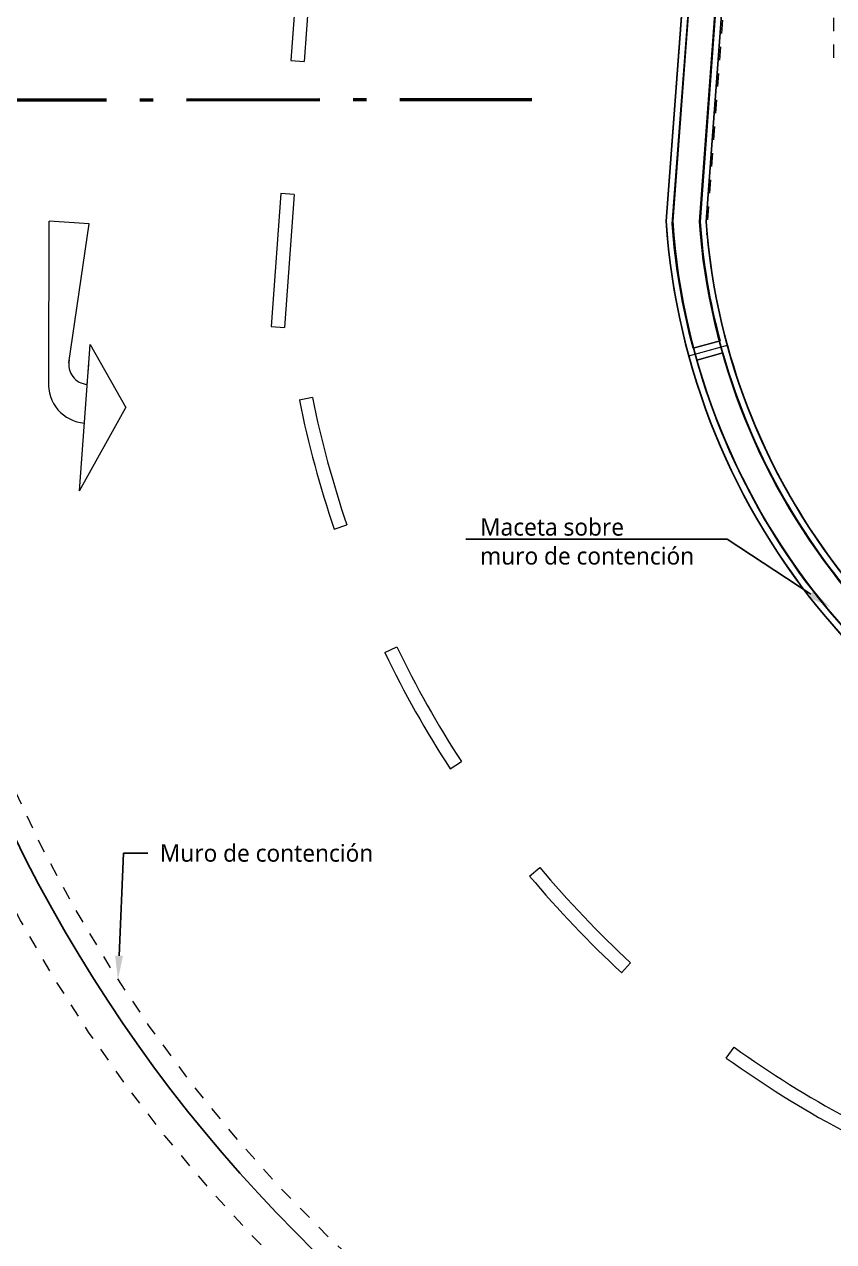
# Model space of a CAD drawing. Header units: millimetres. Extents: x 1 to 121, y 0 to 90.
# Drawn here: x 11.06 to 17.12, y 33.28 to 42.4 of the extents above; entities that cross this region are included whole.
import ezdxf
from ezdxf import colors
from ezdxf.entities.mleader import LeaderData, LeaderLine
from ezdxf.math import Vec2, Vec3

# ---------------------------------------------------------------- set-up
doc = ezdxf.new("R2010")
doc.units = ezdxf.units.MM
doc.linetypes.add('1CORTE', pattern=[1.5, 1, -0.25, 0, -0.25])
doc.linetypes.add('DASHED2', pattern=[0.375, 0.25, -0.125])
for name, color, linetype, lineweight in [('AA. Proyeccion Corte', 10, '1CORTE', 50), ('GRAFO01', 7, 'Continuous', 0), ('letras sr', 7, 'Continuous', 5), ('Separador de bike pintado', 8, 'Continuous', 0)]:
    doc.layers.add(name, color=color, linetype=linetype, lineweight=lineweight)
doc.layers.add('Estructura - Carga', color=7, linetype='Continuous')
doc.layers.add('Estructura - Carga_Pen_No__167', color=7, linetype='Continuous', lineweight=13, true_color=0x6a6a6a)
doc.styles.add('Generales', font='trebuc.ttf', dxfattribs={"height": 0.1})

# ---------------------------------------------------------------- blocks, each defined once
blk = doc.blocks.new('Slab_37', base_point=(2452.0084, 2241.4886))
at = {"layer": 'Estructura - Carga_Pen_No__167', "color": 251, "linetype": 'Continuous', "lineweight": 13, "true_color": 0x6a6a6a, "flags": 128}
for points in [[(2452.0084, 2241.4886, 0.051052), (2452.1789, 2240.4809), (2452.4682, 2240.5603, -0.048636), (2452.3084, 2241.4879), (2452.4326, 2243.1393), (2452.389, 2243.1426), (2452.3827, 2243.1431), (2452.1846, 2243.1579), (2452.1347, 2243.1617)], [(2452.0542, 2241.4693), (2452.1791, 2243.1094), (2452.3807, 2243.0942), (2452.2634, 2241.4846, 0.046329), (2452.413, 2240.5919), (2452.2107, 2240.5364, -0.046424)]]:
    blk.add_lwpolyline(points, format="xyb", close=True, dxfattribs=at)
blk = doc.blocks.new('Slab_38', base_point=(2452.2107, 2240.5364))
at = {"layer": 'Estructura - Carga_Pen_No__167', "color": 251, "linetype": 'Continuous', "lineweight": 13, "true_color": 0x6a6a6a, "flags": 128}
blk.add_lwpolyline([(2452.2107, 2240.5364), (2452.413, 2240.5919, -0.046329), (2452.2634, 2241.4846), (2452.3807, 2243.0942), (2452.1791, 2243.1094), (2452.0542, 2241.4693, 0.046424)], format="xyb", close=True, dxfattribs=at)
blk = doc.blocks.new('Slab_39', base_point=(2452.2107, 2240.5364))
at = {"layer": 'Estructura - Carga_Pen_No__167', "color": 251, "linetype": 'Continuous', "lineweight": 13, "true_color": 0x6a6a6a, "flags": 128}
blk.add_lwpolyline([(2452.2107, 2240.5364), (2452.413, 2240.5919, -0.046329), (2452.2634, 2241.4846), (2452.3807, 2243.0942), (2452.1791, 2243.1094), (2452.0542, 2241.4693, 0.046424)], format="xyb", close=True, dxfattribs=at)
blk = doc.blocks.new('Slab_40', base_point=(2452.1789, 2240.4809))
at = {"layer": 'Estructura - Carga_Pen_No__167', "color": 251, "linetype": 'Continuous', "lineweight": 13, "true_color": 0x6a6a6a, "flags": 128}
for points in [[(2452.1789, 2240.4809), (2452.4682, 2240.5603, 0.131282), (2453.7366, 2238.3897), (2453.5258, 2238.1768, -0.13185)], [(2452.2379, 2240.4475, 0.127081), (2453.5256, 2238.2447), (2453.6691, 2238.3896, -0.126334), (2452.4349, 2240.5015)]]:
    blk.add_lwpolyline(points, format="xyb", close=True, dxfattribs=at)
blk = doc.blocks.new('Slab_41', base_point=(2452.2379, 2240.4475))
at = {"layer": 'Estructura - Carga_Pen_No__167', "color": 251, "linetype": 'Continuous', "lineweight": 13, "true_color": 0x6a6a6a, "flags": 128}
blk.add_lwpolyline([(2452.2379, 2240.4475), (2452.4349, 2240.5015, 0.126334), (2453.6691, 2238.3896), (2453.5256, 2238.2447, -0.127081)], format="xyb", close=True, dxfattribs=at)

msp = doc.modelspace()

# ---------------------------------------------------------------- linework, layer by layer
at = {"color": 6}
for points in [[(16.8365, 53.0757), (16.7468, 50.3771), (16.6571, 47.6785), (16.6446, 47.2987), (16.4708, 44.9714), (16.2915, 42.5781), (16.1676, 40.9271, 0.320662), (19.7726, 36.5877), (19.7726, 36.2782, -0.326097), (15.8676, 40.9278), (16.3454, 47.3173), (16.3573, 47.6884), (16.447, 50.3871), (16.5367, 53.0856)], [(16.7865, 53.0773), (16.6968, 50.3788), (16.6071, 47.6801), (16.5947, 47.3014), (16.4209, 44.9751), (16.2417, 42.5819), (16.1174, 40.9272, 0.3187), (19.7226, 36.5493), (19.7226, 36.3424, -0.32244), (15.9178, 40.9276), (16.3954, 47.3146), (16.4073, 47.6868), (16.497, 50.3855), (16.5867, 53.0839)]]:
    msp.add_lwpolyline(points, format="xyb", dxfattribs=at)
at = {"color": 251, "true_color": 0x636466}
msp.add_arc((21.0054, 41.2026), 11.15, 193.09545, 260.59491, dxfattribs=at)
at = {"layer": 'AA. Proyeccion Corte', "color": 7}
msp.add_line((9.0722, 41.8365), (14.8618, 41.8402), dxfattribs=at)
at = {"layer": 'GRAFO01', "color": 251, "linetype": 'DASHED2', "lineweight": 9, "ltscale": 0.4}
for p, q in [((17.124, 61.4535), (17.124, 42.1535)), ((16.6453, 47.222), (16.17, 40.8275))]:
    msp.add_line(p, q, dxfattribs=at)
for radius, start in [(11, 181.515), (11.4, 191.52413)]:
    msp.add_arc((21.0054, 41.2026), radius, start, 270, dxfattribs=at)
at = {"layer": 'Separador de bike pintado'}
for p, q in [((13.1277, 43.1303), (13.054, 42.133)), ((13.2275, 43.1229), (13.1537, 42.1256)), ((13.054, 42.133), (13.1537, 42.1256)), ((12.9803, 41.1357), (12.9065, 40.1384)), ((13.08, 41.1283), (12.9803, 41.1357)), ((13.08, 41.1283), (13.0063, 40.1311)), ((11.2393, 39.7265), (11.243, 40.9295)), ((11.5422, 40.9074), (11.243, 40.9295)), ((11.39, 39.8658), (11.5422, 40.9074)), ((12.9065, 40.1384), (13.0063, 40.1311)), ((11.4695, 38.9073), (11.5506, 40.0043)), ((11.5506, 40.0043), (11.8166, 39.5334)), ((11.5285, 39.7052), (11.5395, 39.8547)), ((13.2168, 39.6064), (13.1184, 39.5862)), ((11.4695, 38.9073), (11.8166, 39.5334)), ((13.3797, 38.6209), (13.4744, 38.653)), ((13.7584, 37.6955), (13.8486, 37.7391)), ((14.2493, 36.8242), (14.3332, 36.8786)), ((14.8443, 36.0205), (14.9208, 36.0848)), ((15.5343, 35.2967), (15.6022, 35.3701)), ((16.3188, 34.6568), (16.3771, 34.738))]:
    msp.add_line(p, q, dxfattribs=at)
for centre, radius, start, end in [((11.5395, 39.8547), 0.15, 167.60022, 265.77145), ((11.5285, 39.7052), 0.29, 175.77145, 265.77145), ((21.0045, 41.2025), 7.95, 191.58297, 198.705), ((21.0045, 41.2025), 8.05, 191.58297, 198.705), ((21.0045, 41.2025), 8.05, 205.82692, 212.94905), ((21.0045, 41.2025), 7.95, 205.82692, 212.94905), ((21.0045, 41.2025), 7.95, 220.07114, 227.19299), ((21.0045, 41.2025), 8.05, 220.07712, 227.19901), ((21.0045, 41.2025), 7.95, 234.40442, 241.61587), ((21.0045, 41.2025), 8.05, 234.40331, 241.61587)]:
    msp.add_arc(centre, radius, start, end, dxfattribs=at)

# ---------------------------------------------------------------- block references
at = {"layer": 'Estructura - Carga', "color": 251, "linetype": 'Continuous', "lineweight": 13, "true_color": 0x6a6a6a}
for name, p in [('Slab_37', (15.8676, 40.9278)), ('Slab_38', (16.0699, 39.9756)), ('Slab_39', (16.0699, 39.9756)), ('Slab_40', (16.0381, 39.9201)), ('Slab_41', (16.0972, 39.8867))]:
    msp.add_blockref(name, p, dxfattribs=at)

# ---------------------------------------------------------------- leaders
at = {"layer": 'letras sr'}
ml = msp.add_multileader_mtext('Standard', dxfattribs=at)
ml.set_content('Maceta sobre \\Pmuro de contención', color=256, style='Generales')
ml.set_leader_properties()
ml.build(insert=Vec2(0, 0))
ml.multileader.update_dxf_attribs({"text_right_attachment_type": 6, "dogleg_length": 0.36, "arrow_head_size": 0.18})
ctx = ml.context
ctx.base_point, ctx.char_height, ctx.arrow_head_size, ctx.landing_gap_size, ctx.plane_origin = Vec3(14.3836, 38.636), 0.13, 0.18, 0.09, Vec3(15.4866, 39.3685)
ctx.right_attachment = 6
notes = []
notes.append((ctx, [(1, (1, 1, 0), (16.3248, 38.5459), (-1, 0), 0.1826, [(0, [(17.1024, 38.0339)], 0, [])])]))
ctx.mtext.insert, ctx.mtext.flow_direction = Vec3(14.4736, 38.7019), 5
ml = msp.add_multileader_mtext('Standard', dxfattribs=at)
ml.set_content('Muro de contención ', color=256, style='Generales')
ml.set_leader_properties()
ml.build(insert=Vec2(0, 0))
ml.multileader.update_dxf_attribs({"text_right_attachment_type": 6, "dogleg_length": 0.36, "arrow_head_size": 0.18})
ctx = ml.context
ctx.base_point, ctx.char_height, ctx.arrow_head_size, ctx.landing_gap_size, ctx.plane_origin = Vec3(11.9827, 36.1924), 0.13, 0.18, 0.09, Vec3(11.6117, 36.6993)
ctx.right_attachment = 6
notes.append((ctx, [(0, (1, 1, 0), (11.8001, 36.1924), (1, 0), 0.1826, [(0, [(11.7589, 35.2442)], 0, [])])]))
ctx.mtext.insert, ctx.mtext.flow_direction = Vec3(12.0727, 36.2582), 5
for ctx, leaders in notes:
    for number, flags, end, landing, length, lines in leaders:
        leader = LeaderData()
        leader.index, (leader.has_last_leader_line, leader.has_dogleg_vector, leader.attachment_direction) = number, flags
        leader.last_leader_point, leader.dogleg_vector, leader.dogleg_length = Vec3(end), Vec3(landing), length
        for number, points, colour, breaks in lines:
            line = LeaderLine()
            line.index, line.vertices, line.color, line.breaks = number, Vec3.list(points), colors.encode_raw_color(colour), breaks
            leader.lines.append(line)
        ctx.leaders.append(leader)

doc.saveas('drawing.dxf')
